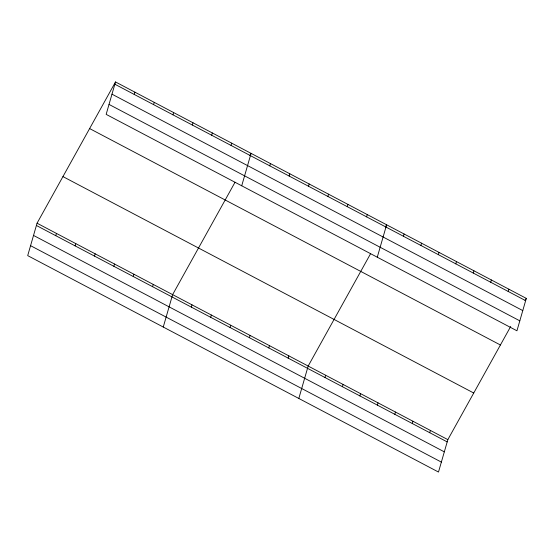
<?xml version="1.0" encoding="UTF-8"?>
<svg xmlns="http://www.w3.org/2000/svg" width="554" height="554" viewBox="0 0 554 554"><rect width="100%" height="100%" fill="white"/><g stroke="black" fill="none" stroke-linecap="round" stroke-linejoin="round"><path stroke-width="0.83" d="M115.509 81.95L106.153 114.366L516.944 330.793L526.3 298.377L115.509 81.95L37.056 223.207L27.7 255.623L438.491 472.05L447.847 439.634L510.684 326.493M55.767 235.685L56.425 233.414M75.129 245.886L75.787 243.615M134.22 94.429L134.878 92.158M94.499 256.093L95.156 253.815M153.59 104.63L154.241 102.358M113.861 266.294L114.519 264.023M172.952 114.83L173.61 112.559M133.23 276.494L133.888 274.223M192.321 125.038L192.972 122.766M152.592 286.702L153.25 284.424M211.683 135.238L212.341 132.967M163.257 327.047L172.619 294.631L235.041 182.231M231.053 145.439L231.704 143.167M191.324 307.103L191.982 304.832M241.717 185.784L251.073 153.375L249.84 155.591M210.693 317.31L211.351 315.032M269.784 165.847L270.435 163.575M230.055 327.511L230.713 325.24M289.146 176.047L289.804 173.776M249.425 337.711L250.083 335.44M308.516 186.255L309.167 183.983M268.787 347.919L269.445 345.641M327.878 196.455L328.536 194.184M288.156 358.119L288.814 355.848M347.247 206.656L347.898 204.384M298.821 398.464L308.176 366.049L370.605 253.649M366.609 216.863L367.267 214.592M324.976 377.516L325.634 375.245M377.274 257.208L386.63 224.792L385.397 227.008M342.434 386.72L343.092 384.441M403.437 236.26L404.088 233.989M359.899 395.916L360.55 393.645M420.895 245.457L421.552 243.185M377.357 405.113L378.008 402.841M438.353 254.66L439.01 252.382M394.815 414.309L395.466 412.038M455.81 263.856L456.468 261.585M412.273 423.505L412.924 421.234M473.268 273.053L473.926 270.781M429.731 432.709L430.389 430.437M490.726 282.249L491.384 279.978M508.184 291.452L508.842 289.174M525.067 300.593L526.3 298.377M114.858 84.222L525.642 300.649M111.984 94.173L522.775 310.593M109.027 104.422L519.818 320.842M89.623 128.57L500.407 344.99M62.948 176.594L473.732 393.015M37.056 223.207L447.847 439.634M36.398 225.485L447.189 441.905M33.531 235.429L444.315 451.849M30.574 245.678L441.358 462.098"/></g></svg>
